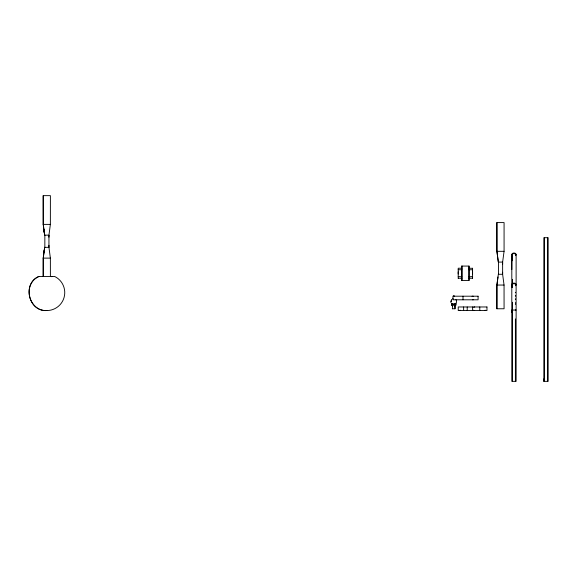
<?xml version="1.0" encoding="UTF-8"?>
<svg xmlns="http://www.w3.org/2000/svg" width="577" height="577" viewBox="0 0 577 577"><rect width="100%" height="100%" fill="white"/><g stroke="black" fill="none" stroke-linecap="round" stroke-linejoin="round"><path stroke-width="0.87" d="M43.217 276.563L43.225 258.114L44.667 247.345L48.951 247.345L50.372 258.114L50.394 275.907M43.217 195.646L43.239 224.381L44.667 235.149L48.951 235.149L50.372 224.381L50.394 195.646L43.217 195.646L43.225 224.381L44.667 235.149M451.762 304.591L451.762 305.183L451.575 303.408M452.599 305.897L452.599 305.183L452.599 308.767M454.842 305.897L454.842 305.183L454.842 308.767M455.679 304.591L455.679 305.183L455.859 303.408A2.871 2.871 0 0 0 455.924 299.665M461.802 278.287L458.21 278.201M458.21 276.556L461.802 276.845M458.21 274.01L458.21 271.846M458.21 269.748L461.802 269.748M468.986 278.287L472.577 278.201M472.577 276.556L468.986 276.845M472.577 274.01L472.577 271.846M472.577 269.748L468.986 269.748M502.639 264.115L502.625 262.088L498.34 262.088L498.153 260.739L496.912 251.312L496.891 222.585L504.074 222.585L504.074 251.312L502.625 262.088L502.625 274.277L504.053 285.052L504.074 308.767L496.891 308.767L496.905 285.052L497.973 276.967M511.806 312.417L511.806 310.037L516.105 310.037M511.806 287.231L511.806 256.21M511.806 269.589L511.806 254.536M512.527 311.659L512.527 310.037M512.527 287.231L512.527 284.649M512.527 260.732L512.527 254.536A1.435 1.017 0 0 1 513.963 253.519A1.435 1.017 0 0 1 515.398 254.536M515.398 303.098L515.398 302.665M515.398 299.643L515.398 298.799M515.398 296.297L515.398 295.474M543.844 381.354L543.844 237.702L548.15 237.702L548.15 381.354L543.844 381.354L543.844 378.873M544.558 379.68L544.558 381.354L544.558 237.702M48.958 245.312L48.944 247.345L48.944 235.149L48.958 237.183M502.639 272.243L502.625 274.277L498.34 274.277L496.905 285.052L496.891 308.767M44.292 250.036L43.239 258.114L43.217 276.304M44.472 248.687L44.667 247.345M38.976 276.448C22.013 283.516 28.41 311.609 46.809 310.563A17.959 17.959 0 0 0 54.635 276.448L38.976 276.448C22.041 283.487 28.424 311.638 46.809 310.563M43.217 224.381L50.387 224.381M496.891 251.312L504.06 251.312M43.217 258.114L50.387 258.114M461.802 266.076L469.051 266.076L469.051 280.436L461.802 280.436M458.21 278.287L458.21 268.226L461.802 268.226M468.582 268.226L472.577 268.312M496.891 285.052L504.06 285.052M453.363 295.907L454.07 295.907M452.541 298.893L453.32 298.893M451.56 305.183L455.873 305.183L455.873 303.408M452.281 308.767L455.152 308.767L455.152 305.183M454.077 295.907L454.178 296.282M450.94 302.24L451.502 299.679L450.911 302.11M498.34 262.088L496.905 251.312L496.891 222.585M547.429 237.702L547.429 381.354M516.119 254.536L516.119 381.354L511.806 381.354L511.806 285.925M515.398 292.301L515.398 292.69M515.398 303.956L515.398 304.389M515.398 309.604L515.398 310.037M515.398 318.951L515.398 381.354M512.527 255.69L512.527 259.167M512.527 279.333L512.527 282.874M512.527 285.774L512.527 286.957M512.527 302.276L512.527 381.354M498.521 262.088L498.521 274.277M485.17 310.116L485.17 310.563M479.783 306.971L479.783 310.563M472.577 268.226L472.577 278.287M472.599 306.971L472.599 310.563M468.978 266.076L468.978 280.436M467.211 306.971L467.211 310.563M463.627 306.971L463.627 310.563M463.006 296.203L463.006 299.795M461.953 266.076L461.953 280.436M461.881 266.076L461.881 280.436M460.035 310.116L460.035 310.563M44.84 235.149L44.84 247.345M512.051 285.348A2.157 1.522 0 0 1 512.78 283.372A2.157 1.522 0 0 1 515.636 283.682A2.157 1.522 0 0 1 515.485 285.723M512.549 284.829A1.435 1.017 0 0 1 513.703 283.646A1.435 1.017 0 0 1 515.376 284.461M512.051 255.236A2.157 1.522 0 0 1 512.78 253.26A2.157 1.522 0 0 1 515.636 253.57A2.157 1.522 0 0 1 515.485 255.611M472.044 296.268A10.884 10.884 0 0 1 473.227 296.203M473.227 299.795A10.884 10.884 0 0 1 472.44 299.766M473.746 307.296A1.435 1.435 0 0 1 474.655 306.971M474.655 310.563A1.435 1.435 0 0 1 473.638 310.145M51.562 276.693A2.157 2.157 0 0 1 52.55 276.448M44.674 247.345L43.953 252.733L44.674 247.345M455.679 303.408L453.717 304.238L451.762 303.408A2.726 2.726 0 0 0 455.679 303.408M478.088 296.203L452.952 296.203L452.952 299.795L478.088 299.795L478.088 296.203M486.966 306.971L458.239 306.971L458.239 310.563L486.966 310.563L486.966 306.971M44.674 235.149L43.939 229.769L44.674 235.149"/></g></svg>
